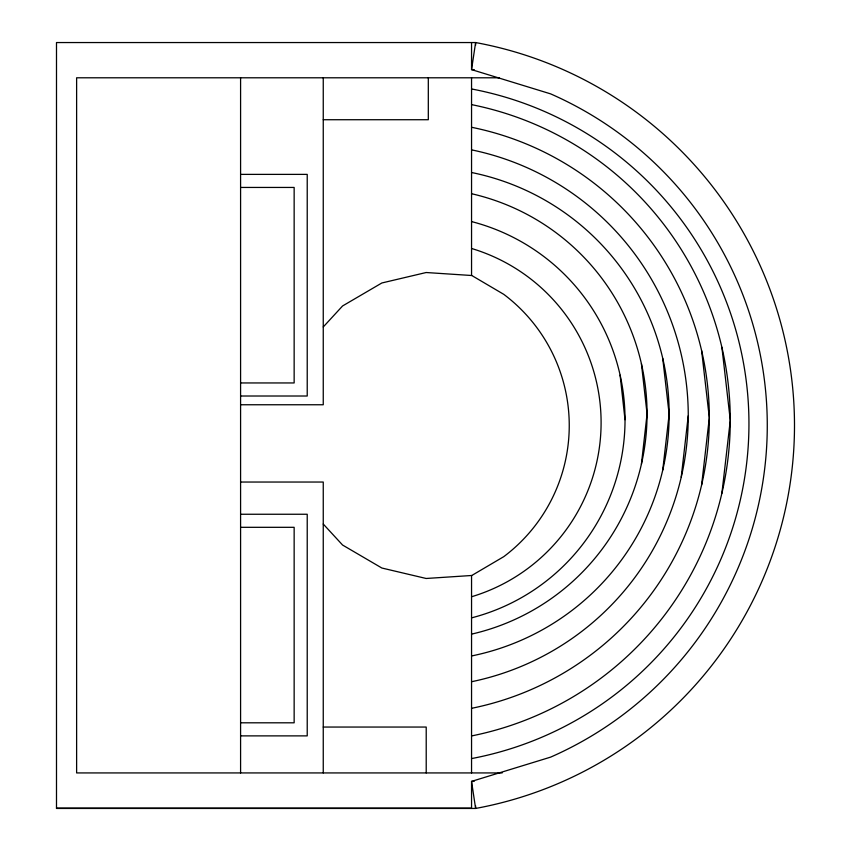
<?xml version="1.0" encoding="UTF-8"?>
<svg xmlns="http://www.w3.org/2000/svg" width="851" height="851" viewBox="0 0 851 851"><rect width="100%" height="100%" fill="white"/><g stroke="black" fill="none" stroke-linecap="round" stroke-linejoin="round"><path stroke-width="1.28" d="M641.42 464.178L647.079 413.926L641.42 363.675M662.738 470.092L669.152 414.235L662.738 358.388M681.226 477.145L688.246 415.788M701.618 484.964L709.33 417.798L701.618 350.633M721.893 493.314L730.296 420.277L721.893 347.24M323.252 326.965L342.581 305.956L381.854 282.979L426.149 272.522L471.55 275.501L471.55 77.792M471.55 575.627L503.781 556.65A164.105 164.105 0 0 0 503.781 294.35L471.55 275.373M474.198 69.612L471.55 69.612L471.55 42.55M499.303 77.792L76.622 77.792L76.622 772.931L502.154 772.931M323.252 119.725L428.308 119.725L428.308 77.792M240.588 174.381L307.222 174.381L307.222 396.013L240.588 396.013M240.588 187.443L294.148 187.443L294.148 382.95L240.588 382.95M240.588 404.757L323.252 404.757L323.252 77.792M240.588 482.038L323.252 482.038L323.252 772.931M240.588 514.249L307.222 514.249L307.222 735.881L240.588 735.881M240.588 527.312L294.148 527.312L294.148 722.807L240.588 722.807M323.252 727.052L426.213 727.052L426.213 772.931M474.113 781.388L471.55 781.388L471.55 808.12L56.496 808.12M323.252 524.035L342.581 545.044L381.854 568.021L426.149 578.478L471.55 575.499L471.55 772.931M620.102 375.131L625.017 419.724M475.613 45.209L475.613 42.55L56.496 42.55L56.496 808.45L475.613 808.45A389.386 389.386 0 0 0 475.613 42.55L471.55 69.612L550.64 93.876A362.143 362.143 0 0 1 550.64 757.124L471.55 781.388L475.613 808.45L475.613 805.791M240.588 77.792L240.588 772.931M471.55 88.961A340.751 340.751 0 0 1 471.55 758.581M471.55 104.62A321.923 321.923 0 0 1 471.55 735.934M471.55 127.278A296.371 296.371 0 0 1 471.55 708.319M471.55 149.861A271.522 271.522 0 0 1 471.55 681.725M471.55 172.508A246.652 246.652 0 0 1 471.55 655.961M471.55 193.72A225.898 225.898 0 0 1 471.55 634.133M471.55 221.579A204.644 204.644 0 0 1 471.55 617.869M471.55 248.471A181.816 181.816 0 0 1 471.55 596.753"/></g></svg>
